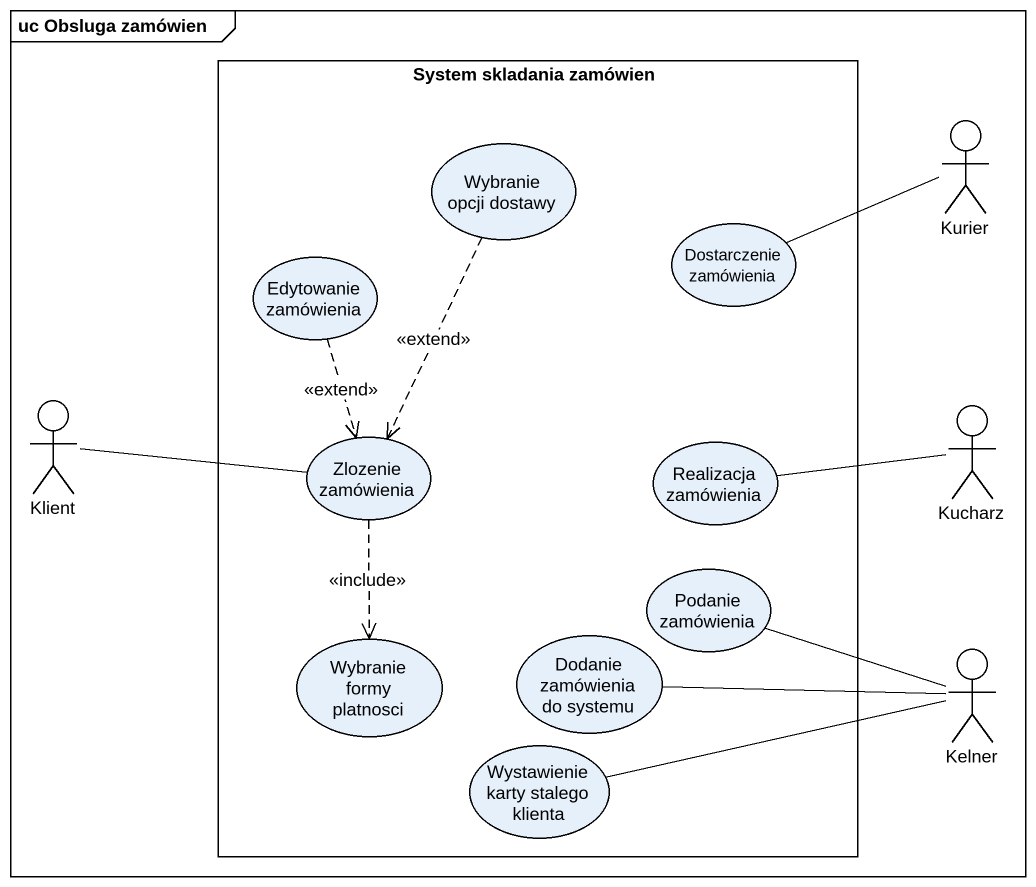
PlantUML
@startuml
mainframe uc Obsluga zamówien
rectangle "System skladania zamówien" as System_skladania_zamówien {
  usecase "Wybranie opcji dostawy" as Wybranie_opcji_dostawy
  usecase "Dostarczenie zamówienia" as Dostarczenie_zamówienia
  usecase "Edytowanie zamówienia" as Edytowanie_zamówienia
  usecase "Zlozenie zamówienia" as Zlozenie_zamówienia
  usecase "Realizacja zamówienia" as Realizacja_zamówienia
  usecase "Podanie zamówienia" as Podanie_zamówienia
  usecase "Wybranie formy platnosci" as Wybranie_formy_platnosci
  usecase "Dodanie zamówienia do systemu" as Dodanie_zamówienia_do
  usecase "Wystawienie karty stalego klienta" as Wystawienie_karty_stalego
}
actor Kurier
actor Klient
actor Kucharz
actor Kelner
Wybranie_opcji_dostawy ..> Zlozenie_zamówienia : <<extend>>
Kurier -left- Dostarczenie_zamówienia
Edytowanie_zamówienia ..> Zlozenie_zamówienia : <<extend>>
Klient -right- Zlozenie_zamówienia
Zlozenie_zamówienia ..> Wybranie_formy_platnosci : <<include>>
Kucharz -left- Realizacja_zamówienia
Kelner -left- Podanie_zamówienia
Kelner -left- Dodanie_zamówienia_do
Kelner -left- Wystawienie_karty_stalego
@enduml
